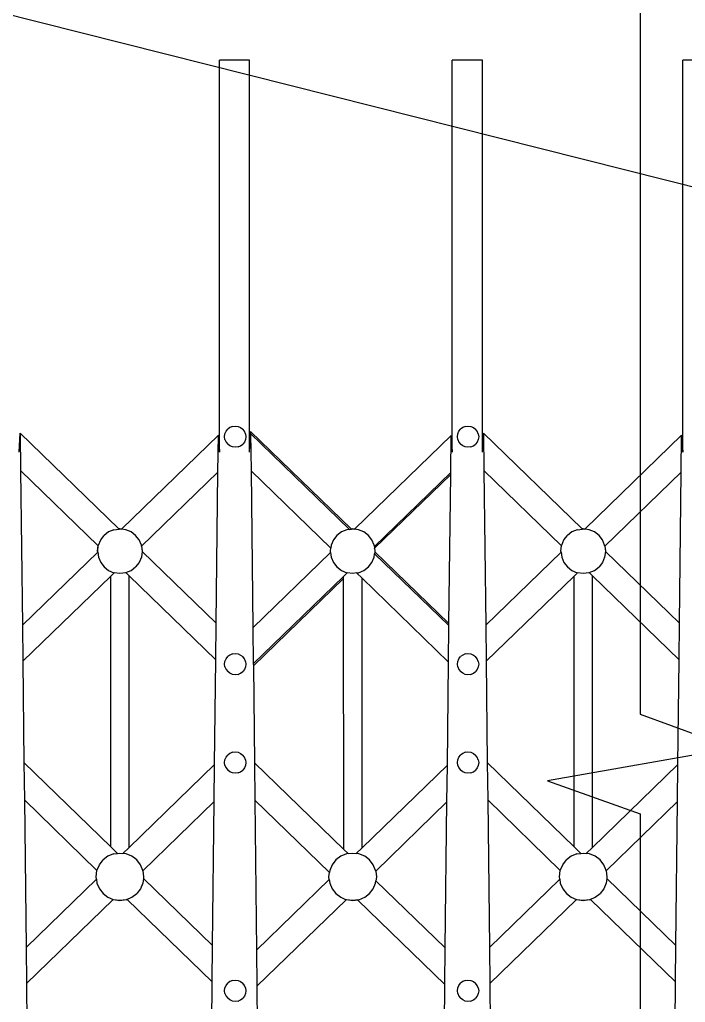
# Model space of a CAD drawing. Extents: x -4210259 to 293730, y -7499 to 868879.
# Drawn here: x -2174579 to -2173826, y 490686 to 491797 of the extents above; entities that cross this region are included whole.
import ezdxf

# ---------------------------------------------------------------- set-up
doc = ezdxf.new("R2010")
doc.units = 0
doc.header["$LTSCALE"] = 1000
doc.header["$MEASUREMENT"] = 0
doc.layers.add('A-AXIS-SYMB', color=3, linetype='Continuous')

# ---------------------------------------------------------------- blocks, each defined once
blk = doc.blocks.new('A$C4A4B1E4B')
at = {"color": 250}
for p, q in [((-2476.3, 1499.9), (-2510.4, 1499.9)), ((-2510.4, 1056.6), (-2510.4, 1499.9)), ((-2476.3, 1056.6), (-2476.3, 1499.9)), ((-2212.9, 1499.9), (-2247, 1499.9)), ((-2247, 1056.6), (-2247, 1499.9)), ((-2212.9, 1056.6), (-2212.9, 1499.9)), ((-1952.2, 1499.9), (-1986.3, 1499.9)), ((-1986.3, 1056.6), (-1986.3, 1499.9)), ((-2737, 1056.6), (-2735.8, 1078)), ((-2735.8, 1078), (-2624.4, 970)), ((-2735.8, 1078), (-2735.3, 1035.8)), ((-2504.1, 1077.2), (-2502.9, 1080.1)), ((-2502.9, 1080.1), (-2501, 1082.5)), ((-2498.6, 1084.4), (-2501, 1082.5)), ((-2495.7, 1085.6), (-2498.6, 1084.4)), ((-2495.7, 1085.6), (-2492.5, 1086)), ((-2492.5, 1086), (-2489.3, 1085.6)), ((-2489.3, 1085.6), (-2486.5, 1084.4)), ((-2486.5, 1084.4), (-2484, 1082.5)), ((-2482.1, 1080.1), (-2484, 1082.5)), ((-2480.9, 1077.2), (-2482.1, 1080.1)), ((-2476.3, 1056.6), (-2475.1, 1080)), ((-2475.1, 1080), (-2361.5, 969.9)), ((-2475.1, 1080), (-2475.1, 1077.7)), ((-2240.8, 1077.2), (-2239.5, 1080.1)), ((-2239.5, 1080.1), (-2237.7, 1082.5)), ((-2235.2, 1084.4), (-2237.7, 1082.5)), ((-2232.4, 1085.6), (-2235.2, 1084.4)), ((-2232.4, 1085.6), (-2229.2, 1086)), ((-2229.2, 1086), (-2226, 1085.6)), ((-2226, 1085.6), (-2223.1, 1084.4)), ((-2223.1, 1084.4), (-2220.7, 1082.5)), ((-2218.8, 1080.1), (-2220.7, 1082.5)), ((-2217.6, 1077.2), (-2218.8, 1080.1)), ((-2212.9, 1056.6), (-2211.7, 1078)), ((-2211.7, 1078), (-2100.3, 970)), ((-2211.7, 1078), (-2211.2, 1035.8)), ((-2620.9, 969.9), (-2511.6, 1075.8)), ((-2512.1, 1033.9), (-2511.6, 1075.8)), ((-2511.6, 1075.8), (-2510.4, 1056.6)), ((-2504.6, 1074), (-2504.1, 1077.2)), ((-2504.1, 1070.8), (-2504.6, 1074)), ((-2504.1, 1070.8), (-2502.9, 1067.9)), ((-2502.9, 1067.9), (-2501, 1065.5)), ((-2482.1, 1067.9), (-2484, 1065.5)), ((-2480.9, 1070.8), (-2482.1, 1067.9)), ((-2480.9, 1077.2), (-2480.5, 1074)), ((-2480.5, 1074), (-2480.9, 1070.8)), ((-2475.1, 1077.7), (-2363.1, 969.2)), ((-2475.1, 1077.7), (-2474.6, 1035.5)), ((-2357.1, 969.9), (-2248.2, 1075.4)), ((-2248.7, 1033.5), (-2248.2, 1075.4)), ((-2248.2, 1075.4), (-2247, 1056.6)), ((-2241.2, 1074), (-2240.8, 1077.2)), ((-2240.8, 1070.8), (-2241.2, 1074)), ((-2240.8, 1070.8), (-2239.5, 1067.9)), ((-2239.5, 1067.9), (-2237.7, 1065.5)), ((-2218.8, 1067.9), (-2220.7, 1065.5)), ((-2217.6, 1070.8), (-2218.8, 1067.9)), ((-2217.6, 1077.2), (-2217.1, 1074)), ((-2217.1, 1074), (-2217.6, 1070.8)), ((-2096.7, 969.9), (-1987.5, 1075.8)), ((-1988, 1033.9), (-1987.5, 1075.8)), ((-1987.5, 1075.8), (-1986.3, 1056.6)), ((-2498.6, 1063.6), (-2501, 1065.5)), ((-2495.7, 1062.4), (-2498.6, 1063.6)), ((-2492.5, 1062), (-2495.7, 1062.4)), ((-2489.3, 1062.4), (-2492.5, 1062)), ((-2489.3, 1062.4), (-2486.5, 1063.6)), ((-2486.5, 1063.6), (-2484, 1065.5)), ((-2235.2, 1063.6), (-2237.7, 1065.5)), ((-2232.4, 1062.4), (-2235.2, 1063.6)), ((-2229.2, 1062), (-2232.4, 1062.4)), ((-2226, 1062.4), (-2229.2, 1062)), ((-2226, 1062.4), (-2223.1, 1063.6)), ((-2223.1, 1063.6), (-2220.7, 1065.5)), ((-2647.4, 950.6), (-2735.3, 1035.8)), ((-2735.3, 1035.8), (-2733.3, 860.9)), ((-2512.1, 1033.9), (-2598.5, 950.2)), ((-2514.1, 863.1), (-2512.1, 1033.9)), ((-2384.4, 948.1), (-2474.6, 1035.5)), ((-2474.6, 1035.5), (-2472.5, 858)), ((-2123.3, 950.6), (-2211.2, 1035.8)), ((-2211.2, 1035.8), (-2209.2, 860.9)), ((-1988, 1033.9), (-2074.3, 950.2)), ((-1989.9, 863.1), (-1988, 1033.9)), ((-2248.7, 1033.5), (-2335.1, 949.8)), ((-2248.8, 1031.2), (-2334.8, 947.8)), ((-2250.7, 862.6), (-2248.8, 1031.2)), ((-2248.8, 1031.2), (-2248.7, 1033.5)), ((-2629.7, 968.8), (-2635.7, 966.3)), ((-2629.7, 968.8), (-2623.9, 969.6)), ((-2624.4, 970), (-2623, 970.2)), ((-2624.4, 970), (-2623.9, 969.6)), ((-2623.9, 969.6), (-2623, 969.7)), ((-2623, 970.2), (-2620.9, 969.9)), ((-2623, 969.7), (-2621.3, 969.5)), ((-2621.3, 969.5), (-2620.9, 969.9)), ((-2616.3, 968.8), (-2621.3, 969.5)), ((-2610.3, 966.3), (-2616.3, 968.8)), ((-2366.3, 968.8), (-2372.3, 966.3)), ((-2363.1, 969.2), (-2366.3, 968.8)), ((-2363.1, 969.2), (-2361, 969.5)), ((-2361.5, 969.9), (-2359.6, 970.2)), ((-2361, 969.5), (-2361.5, 969.9)), ((-2361, 969.5), (-2359.6, 969.7)), ((-2359.6, 970.2), (-2357.1, 969.9)), ((-2359.6, 969.7), (-2357.5, 969.4)), ((-2357.5, 969.4), (-2357.1, 969.9)), ((-2352.9, 968.8), (-2357.5, 969.4)), ((-2346.9, 966.3), (-2352.9, 968.8)), ((-2105.6, 968.8), (-2111.6, 966.3)), ((-2105.6, 968.8), (-2099.8, 969.6)), ((-2100.3, 970), (-2098.9, 970.2)), ((-2100.3, 970), (-2099.8, 969.6)), ((-2099.8, 969.6), (-2098.9, 969.7)), ((-2098.9, 970.2), (-2096.7, 969.9)), ((-2098.9, 969.7), (-2097.2, 969.5)), ((-2097.2, 969.5), (-2096.7, 969.9)), ((-2092.2, 968.8), (-2097.2, 969.5)), ((-2086.1, 966.3), (-2092.2, 968.8)), ((-2647.3, 951.2), (-2644.7, 957.2)), ((-2644.7, 957.2), (-2640.8, 962.3)), ((-2635.7, 966.3), (-2640.8, 962.3)), ((-2605.2, 962.3), (-2610.3, 966.3)), ((-2601.2, 957.2), (-2605.2, 962.3)), ((-2598.7, 951.2), (-2601.2, 957.2)), ((-2381.4, 957.2), (-2383.9, 951.2)), ((-2377.4, 962.3), (-2381.4, 957.2)), ((-2372.3, 966.3), (-2377.4, 962.3)), ((-2341.8, 962.3), (-2346.9, 966.3)), ((-2337.8, 957.2), (-2341.8, 962.3)), ((-2335.3, 951.2), (-2337.8, 957.2)), ((-2123.2, 951.2), (-2120.6, 957.2)), ((-2120.6, 957.2), (-2116.7, 962.3)), ((-2111.6, 966.3), (-2116.7, 962.3)), ((-2081, 962.3), (-2086.1, 966.3)), ((-2077.1, 957.2), (-2081, 962.3)), ((-2074.6, 951.2), (-2077.1, 957.2)), ((-2648.2, 945), (-2647.4, 950.6)), ((-2648.1, 944.8), (-2648.2, 945)), ((-2648.2, 944.5), (-2648.1, 944.8)), ((-2648.1, 944.8), (-2647.4, 950.6)), ((-2647.4, 950.6), (-2647.3, 951.2)), ((-2647.4, 950.6), (-2647.4, 950.6)), ((-2598.5, 950.1), (-2598.7, 951.2)), ((-2598.5, 950.2), (-2597.8, 945)), ((-2598.5, 950.2), (-2598.5, 950.1)), ((-2598.5, 950.1), (-2597.8, 944.7)), ((-2597.8, 945), (-2597.8, 944.7)), ((-2597.8, 944.7), (-2597.8, 944.5)), ((-2384.8, 945), (-2384.4, 948.1)), ((-2384.8, 944.8), (-2384.3, 948)), ((-2384.8, 944.8), (-2384.8, 945)), ((-2384.8, 944.5), (-2384.8, 944.8)), ((-2384.3, 948), (-2384.4, 948.1)), ((-2383.9, 951.2), (-2384.3, 948)), ((-2335.1, 949.8), (-2335.3, 951.2)), ((-2335.1, 949.8), (-2334.8, 947.7)), ((-2334.8, 947.8), (-2334.4, 945)), ((-2334.8, 947.7), (-2334.8, 947.8)), ((-2334.8, 947.7), (-2334.4, 944.7)), ((-2334.4, 945), (-2334.4, 944.7)), ((-2334.4, 944.7), (-2334.4, 944.5)), ((-2124.1, 945), (-2123.3, 950.6)), ((-2124, 944.8), (-2124.1, 945)), ((-2124.1, 944.5), (-2124, 944.8)), ((-2124, 944.8), (-2123.3, 950.6)), ((-2123.3, 950.6), (-2123.2, 951.2)), ((-2123.3, 950.6), (-2123.3, 950.6)), ((-2074.4, 950.1), (-2074.6, 951.2)), ((-2074.3, 950.2), (-2074.4, 950.1)), ((-2074.4, 950.1), (-2073.7, 944.7)), ((-2074.3, 950.2), (-2073.6, 945)), ((-2073.6, 945), (-2073.7, 944.7)), ((-2073.7, 944.7), (-2073.7, 944.5)), ((-2733.3, 860.9), (-2648.1, 943.5)), ((-2648.1, 943.5), (-2648.2, 944.5)), ((-2648.1, 943.5), (-2647.3, 937.8)), ((-2647.3, 937.8), (-2644.7, 931.8)), ((-2598.7, 937.8), (-2601.2, 931.8)), ((-2597.8, 944.3), (-2598.7, 937.8)), ((-2597.8, 944.5), (-2597.8, 944.3)), ((-2597.8, 944.3), (-2514.1, 863.1)), ((-2472.5, 858), (-2384.6, 943.2)), ((-2384.6, 943.2), (-2384.8, 944.5)), ((-2384.6, 943.2), (-2383.9, 937.8)), ((-2383.9, 937.8), (-2381.4, 931.8)), ((-2337.8, 931.8), (-2335.3, 937.8)), ((-2335.3, 937.8), (-2334.8, 941.7)), ((-2334.5, 943.8), (-2334.8, 941.7)), ((-2334.8, 941.7), (-2250.7, 860.3)), ((-2334.4, 944.5), (-2334.5, 943.8)), ((-2334.5, 943.8), (-2250.7, 862.6)), ((-2209.2, 860.9), (-2123.9, 943.5)), ((-2123.9, 943.5), (-2124.1, 944.5)), ((-2123.9, 943.5), (-2123.2, 937.8)), ((-2123.2, 937.8), (-2120.6, 931.8)), ((-2074.6, 937.8), (-2077.1, 931.8)), ((-2073.7, 944.3), (-2074.6, 937.8)), ((-2073.7, 944.5), (-2073.7, 944.3)), ((-2073.7, 944.3), (-1989.9, 863.1)), ((-2644.7, 931.8), (-2640.8, 926.7)), ((-2640.8, 926.7), (-2635.7, 922.7)), ((-2635.7, 922.7), (-2629.7, 920.2)), ((-2616.1, 920.3), (-2610.3, 922.7)), ((-2610.3, 922.7), (-2605.2, 926.7)), ((-2601.2, 931.8), (-2605.2, 926.7)), ((-2381.4, 931.8), (-2377.4, 926.7)), ((-2377.4, 926.7), (-2372.3, 922.7)), ((-2372.3, 922.7), (-2366.3, 920.2)), ((-2352.9, 920.2), (-2346.9, 922.7)), ((-2346.9, 922.7), (-2341.8, 926.7)), ((-2341.8, 926.7), (-2337.8, 931.8)), ((-2120.6, 931.8), (-2116.7, 926.7)), ((-2116.7, 926.7), (-2111.6, 922.7)), ((-2111.6, 922.7), (-2105.6, 920.2)), ((-2092, 920.3), (-2086.1, 922.7)), ((-2086.1, 922.7), (-2081, 926.7)), ((-2077.1, 931.8), (-2081, 926.7)), ((-2633.3, 916.4), (-2732.8, 820)), ((-2629.5, 920.2), (-2633.3, 916.4)), ((-2633.2, 610.1), (-2633.3, 916.4)), ((-2629.7, 920.2), (-2629.5, 920.2)), ((-2623, 919.3), (-2629.5, 920.2)), ((-2616.3, 920.2), (-2623, 919.3)), ((-2616.3, 920.2), (-2616.1, 920.3)), ((-2612.5, 916.8), (-2616.1, 920.3)), ((-2514.5, 821.8), (-2612.5, 916.8)), ((-2612.4, 609.6), (-2612.5, 916.8)), ((-2369.9, 916), (-2472.1, 817)), ((-2369.9, 913.7), (-2472, 814.7)), ((-2365.7, 920.1), (-2369.9, 916)), ((-2369.9, 913.7), (-2369.9, 916)), ((-2369.8, 607.3), (-2369.9, 913.7)), ((-2366.3, 920.2), (-2365.7, 920.1)), ((-2359.6, 919.3), (-2365.7, 920.1)), ((-2355.3, 919.9), (-2359.6, 919.3)), ((-2355.3, 919.9), (-2352.9, 920.2)), ((-2349.1, 913.9), (-2355.3, 919.9)), ((-2349, 609.2), (-2349.1, 913.9)), ((-2251.2, 819), (-2349.1, 913.9)), ((-2109.2, 916.4), (-2208.7, 820)), ((-2105.3, 920.2), (-2109.2, 916.4)), ((-2109.1, 610.1), (-2109.2, 916.4)), ((-2105.6, 920.2), (-2105.3, 920.2)), ((-2098.9, 919.3), (-2105.3, 920.2)), ((-2092.2, 920.2), (-2098.9, 919.3)), ((-2092.2, 920.2), (-2092, 920.3)), ((-2088.4, 916.8), (-2092, 920.3)), ((-1990.4, 821.8), (-2088.4, 916.8)), ((-2088.3, 609.6), (-2088.4, 916.8)), ((-2733.3, 860.9), (-2732.8, 820)), ((-2514.5, 821.8), (-2514.1, 863.1)), ((-2472.5, 858), (-2472.1, 817)), ((-2251.2, 819), (-2250.7, 860.3)), ((-2250.7, 860.3), (-2250.7, 862.6)), ((-2209.2, 860.9), (-2208.7, 820)), ((-1990.4, 821.8), (-1989.9, 863.1)), ((-2504.1, 819.9), (-2502.9, 822.8)), ((-2502.9, 822.8), (-2501, 825.3)), ((-2498.6, 827.1), (-2501, 825.3)), ((-2495.7, 828.3), (-2498.6, 827.1)), ((-2495.7, 828.3), (-2492.5, 828.8)), ((-2492.5, 828.8), (-2489.3, 828.3)), ((-2489.3, 828.3), (-2486.5, 827.1)), ((-2486.5, 827.1), (-2484, 825.3)), ((-2482.1, 822.8), (-2484, 825.3)), ((-2480.9, 819.9), (-2482.1, 822.8)), ((-2240.8, 819.9), (-2239.5, 822.8)), ((-2239.5, 822.8), (-2237.7, 825.3)), ((-2235.2, 827.1), (-2237.7, 825.3)), ((-2232.4, 828.3), (-2235.2, 827.1)), ((-2232.4, 828.3), (-2229.2, 828.8)), ((-2229.2, 828.8), (-2226, 828.3)), ((-2226, 828.3), (-2223.1, 827.1)), ((-2223.1, 827.1), (-2220.7, 825.3)), ((-2218.8, 822.8), (-2220.7, 825.3)), ((-2217.6, 819.9), (-2218.8, 822.8)), ((-2732.8, 820), (-2731.5, 705.4)), ((-2515.9, 703.2), (-2514.5, 821.8)), ((-2504.6, 816.8), (-2504.1, 819.9)), ((-2504.1, 813.6), (-2504.6, 816.8)), ((-2504.1, 813.6), (-2502.9, 810.7)), ((-2480.9, 813.6), (-2482.1, 810.7)), ((-2480.9, 819.9), (-2480.5, 816.8)), ((-2480.5, 816.8), (-2480.9, 813.6)), ((-2472.1, 817), (-2472, 814.7)), ((-2472, 814.7), (-2470.8, 705.1)), ((-2252.5, 702.7), (-2251.2, 819)), ((-2241.2, 816.8), (-2240.8, 819.9)), ((-2240.8, 813.6), (-2241.2, 816.8)), ((-2240.8, 813.6), (-2239.5, 810.7)), ((-2217.6, 813.6), (-2218.8, 810.7)), ((-2217.6, 819.9), (-2217.1, 816.8)), ((-2217.1, 816.8), (-2217.6, 813.6)), ((-2208.7, 820), (-2207.4, 705.4)), ((-1991.8, 703.2), (-1990.4, 821.8)), ((-2502.9, 810.7), (-2501, 808.3)), ((-2498.6, 806.4), (-2501, 808.3)), ((-2495.7, 805.2), (-2498.6, 806.4)), ((-2492.5, 804.7), (-2495.7, 805.2)), ((-2489.3, 805.2), (-2492.5, 804.7)), ((-2489.3, 805.2), (-2486.5, 806.4)), ((-2486.5, 806.4), (-2484, 808.3)), ((-2482.1, 810.7), (-2484, 808.3)), ((-2239.5, 810.7), (-2237.7, 808.3)), ((-2235.2, 806.4), (-2237.7, 808.3)), ((-2232.4, 805.2), (-2235.2, 806.4)), ((-2229.2, 804.7), (-2232.4, 805.2)), ((-2226, 805.2), (-2229.2, 804.7)), ((-2226, 805.2), (-2223.1, 806.4)), ((-2223.1, 806.4), (-2220.7, 808.3)), ((-2218.8, 810.7), (-2220.7, 808.3)), ((-2504.1, 708.7), (-2502.9, 711.6)), ((-2502.9, 711.6), (-2501, 714)), ((-2498.6, 715.9), (-2501, 714)), ((-2495.7, 717.1), (-2498.6, 715.9)), ((-2495.7, 717.1), (-2492.5, 717.5)), ((-2492.5, 717.5), (-2489.3, 717.1)), ((-2489.3, 717.1), (-2486.5, 715.9)), ((-2486.5, 715.9), (-2484, 714)), ((-2482.1, 711.6), (-2484, 714)), ((-2480.9, 708.7), (-2482.1, 711.6)), ((-2240.8, 708.7), (-2239.5, 711.6)), ((-2239.5, 711.6), (-2237.7, 714)), ((-2235.2, 715.9), (-2237.7, 714)), ((-2232.4, 717.1), (-2235.2, 715.9)), ((-2232.4, 717.1), (-2229.2, 717.5)), ((-2229.2, 717.5), (-2226, 717.1)), ((-2226, 717.1), (-2223.1, 715.9)), ((-2223.1, 715.9), (-2220.7, 714)), ((-2218.8, 711.6), (-2220.7, 714)), ((-2217.6, 708.7), (-2218.8, 711.6)), ((-2731.5, 705.4), (-2633.2, 610.1)), ((-2731.5, 705.4), (-2731, 663.2)), ((-2612.4, 609.6), (-2515.9, 703.2)), ((-2516.4, 661.3), (-2515.9, 703.2)), ((-2504.6, 705.5), (-2504.1, 708.7)), ((-2504.1, 702.3), (-2504.6, 705.5)), ((-2504.1, 702.3), (-2502.9, 699.5)), ((-2480.9, 702.3), (-2482.1, 699.5)), ((-2480.9, 708.7), (-2480.5, 705.5)), ((-2480.5, 705.5), (-2480.9, 702.3)), ((-2470.8, 705.1), (-2369.8, 607.3)), ((-2470.8, 705.1), (-2470.3, 662.9)), ((-2349, 609.2), (-2252.5, 702.7)), ((-2253, 660.9), (-2252.5, 702.7)), ((-2241.2, 705.5), (-2240.8, 708.7)), ((-2240.8, 702.3), (-2241.2, 705.5)), ((-2240.8, 702.3), (-2239.5, 699.5)), ((-2217.6, 702.3), (-2218.8, 699.5)), ((-2217.6, 708.7), (-2217.1, 705.5)), ((-2217.1, 705.5), (-2217.6, 702.3)), ((-2207.4, 705.4), (-2109.1, 610.1)), ((-2207.4, 705.4), (-2206.9, 663.2)), ((-2088.3, 609.6), (-1991.8, 703.2)), ((-1992.3, 661.3), (-1991.8, 703.2)), ((-2502.9, 699.5), (-2501, 697)), ((-2498.6, 695.1), (-2501, 697)), ((-2495.7, 693.9), (-2498.6, 695.1)), ((-2492.5, 693.5), (-2495.7, 693.9)), ((-2489.3, 693.9), (-2492.5, 693.5)), ((-2489.3, 693.9), (-2486.5, 695.1)), ((-2486.5, 695.1), (-2484, 697)), ((-2482.1, 699.5), (-2484, 697)), ((-2239.5, 699.5), (-2237.7, 697)), ((-2235.2, 695.1), (-2237.7, 697)), ((-2232.4, 693.9), (-2235.2, 695.1)), ((-2229.2, 693.5), (-2232.4, 693.9)), ((-2226, 693.9), (-2229.2, 693.5)), ((-2226, 693.9), (-2223.1, 695.1)), ((-2223.1, 695.1), (-2220.7, 697)), ((-2218.8, 699.5), (-2220.7, 697)), ((-2648.9, 583.5), (-2731, 663.2)), ((-2731, 663.2), (-2729.1, 496.5)), ((-2516.4, 661.3), (-2597, 583.2)), ((-2518.2, 498.7), (-2516.4, 661.3)), ((-2385.9, 581), (-2470.3, 662.9)), ((-2470.3, 662.9), (-2468.4, 493.5)), ((-2253, 660.9), (-2333.6, 582.8)), ((-2254.9, 495.9), (-2253, 660.9)), ((-2124.8, 583.5), (-2206.9, 663.2)), ((-2206.9, 663.2), (-2205, 496.5)), ((-1992.3, 661.3), (-2072.9, 583.2)), ((-1994.1, 498.7), (-1992.3, 661.3)), ((-2630.1, 602.2), (-2636.5, 599.5)), ((-2633.2, 610.1), (-2625.7, 602.8)), ((-2630.1, 602.2), (-2625.7, 602.8)), ((-2625.7, 602.8), (-2623, 603.2)), ((-2623, 603.2), (-2619.5, 602.7)), ((-2612.4, 609.6), (-2619.5, 602.7)), ((-2615.8, 602.2), (-2619.5, 602.7)), ((-2609.4, 599.5), (-2615.8, 602.2)), ((-2366.7, 602.2), (-2373.2, 599.5)), ((-2369.8, 607.3), (-2364.9, 602.5)), ((-2364.9, 602.5), (-2366.7, 602.2)), ((-2364.9, 602.5), (-2359.6, 603.2)), ((-2359.6, 603.2), (-2355.7, 602.7)), ((-2355.7, 602.7), (-2349, 609.2)), ((-2352.5, 602.2), (-2355.7, 602.7)), ((-2346, 599.5), (-2352.5, 602.2)), ((-2106, 602.2), (-2112.4, 599.5)), ((-2109.1, 610.1), (-2101.6, 602.8)), ((-2106, 602.2), (-2101.6, 602.8)), ((-2101.6, 602.8), (-2098.9, 603.2)), ((-2098.9, 603.2), (-2095.4, 602.7)), ((-2088.3, 609.6), (-2095.4, 602.7)), ((-2091.7, 602.2), (-2095.4, 602.7)), ((-2085.3, 599.5), (-2091.7, 602.2)), ((-2648.9, 583.5), (-2646.2, 589.9)), ((-2646.2, 589.9), (-2642, 595.3)), ((-2636.5, 599.5), (-2642, 595.3)), ((-2603.9, 595.3), (-2609.4, 599.5)), ((-2599.7, 589.9), (-2603.9, 595.3)), ((-2597, 583.4), (-2599.7, 589.9)), ((-2382.8, 589.9), (-2385.5, 583.4)), ((-2378.6, 595.3), (-2382.8, 589.9)), ((-2373.2, 599.5), (-2378.6, 595.3)), ((-2340.6, 595.3), (-2346, 599.5)), ((-2336.4, 589.9), (-2340.6, 595.3)), ((-2333.7, 583.4), (-2336.4, 589.9)), ((-2124.8, 583.5), (-2122.1, 589.9)), ((-2122.1, 589.9), (-2117.9, 595.3)), ((-2112.4, 599.5), (-2117.9, 595.3)), ((-2079.8, 595.3), (-2085.3, 599.5)), ((-2075.6, 589.9), (-2079.8, 595.3)), ((-2072.9, 583.4), (-2075.6, 589.9)), ((-2649.9, 576.3), (-2648.9, 583.4)), ((-2648.9, 583.4), (-2648.9, 583.5)), ((-2597, 583.2), (-2597, 583.4)), ((-2597, 583.2), (-2596.1, 576.3)), ((-2386.5, 576.3), (-2385.9, 581)), ((-2385.5, 583.4), (-2385.9, 581)), ((-2333.6, 582.8), (-2333.7, 583.4)), ((-2333.6, 582.8), (-2332.7, 576.3)), ((-2125.8, 576.3), (-2124.8, 583.4)), ((-2124.8, 583.4), (-2124.8, 583.5)), ((-2072.9, 583.2), (-2072.9, 583.4)), ((-2072.9, 583.2), (-2072, 576.3)), ((-2729.1, 496.5), (-2649.6, 573.6)), ((-2649.9, 576.1), (-2649.9, 576.3)), ((-2649.9, 576), (-2649.9, 576.1)), ((-2649.5, 573.6), (-2649.9, 576.1)), ((-2649.6, 573.6), (-2649.9, 576)), ((-2649.6, 573.6), (-2649.5, 573.6)), ((-2649.5, 573.6), (-2648.9, 569.2)), ((-2648.9, 569.2), (-2646.2, 562.7)), ((-2597, 569.2), (-2599.7, 562.7)), ((-2596.3, 574.3), (-2597, 569.2)), ((-2596.1, 576.1), (-2596.3, 574.3)), ((-2596.1, 576), (-2596.3, 574.3)), ((-2596.3, 574.3), (-2518.2, 498.7)), ((-2596.3, 574.3), (-2596.3, 574.3)), ((-2596.1, 576.3), (-2596.1, 576.1)), ((-2596.1, 576.1), (-2596.1, 576)), ((-2468.4, 493.5), (-2386.1, 573.2)), ((-2386.5, 576.1), (-2386.5, 576.3)), ((-2386.5, 576), (-2386.5, 576.1)), ((-2386.1, 573.3), (-2386.5, 576.1)), ((-2386.1, 573.2), (-2386.5, 576)), ((-2386.1, 573.2), (-2386.1, 573.3)), ((-2386.1, 573.3), (-2385.5, 569.2)), ((-2385.5, 569.2), (-2382.8, 562.7)), ((-2336.4, 562.7), (-2333.7, 569.2)), ((-2333.7, 569.2), (-2333.3, 571.8)), ((-2332.7, 576.1), (-2333.3, 571.8)), ((-2332.7, 576), (-2333.3, 571.8)), ((-2333.3, 571.8), (-2254.9, 495.9)), ((-2333.3, 571.8), (-2333.3, 571.8)), ((-2332.7, 576.3), (-2332.7, 576.1)), ((-2332.7, 576.1), (-2332.7, 576)), ((-2205, 496.5), (-2125.4, 573.6)), ((-2125.7, 576.1), (-2125.8, 576.3)), ((-2125.8, 576), (-2125.7, 576.1)), ((-2125.4, 573.6), (-2125.8, 576)), ((-2125.4, 573.6), (-2125.7, 576.1)), ((-2125.4, 573.6), (-2124.8, 569.2)), ((-2125.4, 573.6), (-2125.4, 573.6)), ((-2124.8, 569.2), (-2122.1, 562.7)), ((-2072.9, 569.2), (-2075.6, 562.7)), ((-2072.2, 574.3), (-2072.9, 569.2)), ((-2072, 576.1), (-2072.2, 574.3)), ((-2072, 576), (-2072.2, 574.3)), ((-2072.2, 574.3), (-1994.1, 498.7)), ((-2072.2, 574.3), (-2072.2, 574.3)), ((-2072, 576.3), (-2072, 576.1)), ((-2072, 576.1), (-2072, 576)), ((-2646.2, 562.7), (-2642, 557.3)), ((-2642, 557.3), (-2636.5, 553.1)), ((-2609.4, 553.1), (-2603.9, 557.3)), ((-2599.7, 562.7), (-2603.9, 557.3)), ((-2382.8, 562.7), (-2378.6, 557.3)), ((-2378.6, 557.3), (-2373.2, 553.1)), ((-2346, 553.1), (-2340.6, 557.3)), ((-2340.6, 557.3), (-2336.4, 562.7)), ((-2122.1, 562.7), (-2117.9, 557.3)), ((-2117.9, 557.3), (-2112.4, 553.1)), ((-2085.3, 553.1), (-2079.8, 557.3)), ((-2075.6, 562.7), (-2079.8, 557.3)), ((-2630.8, 550.4), (-2728.7, 455.5)), ((-2636.5, 553.1), (-2630.6, 550.6)), ((-2630.6, 550.6), (-2630.8, 550.4)), ((-2630.1, 550.1), (-2630.8, 550.4)), ((-2630.1, 550.4), (-2630.6, 550.6)), ((-2623, 549.4), (-2630.1, 550.4)), ((-2623, 549.1), (-2630.1, 550.1)), ((-2615.8, 550.4), (-2623, 549.4)), ((-2615.8, 550.1), (-2623, 549.1)), ((-2615.8, 550.4), (-2615, 550.7)), ((-2615.8, 550.1), (-2614.8, 550.5)), ((-2615, 550.7), (-2609.4, 553.1)), ((-2614.8, 550.5), (-2615, 550.7)), ((-2518.7, 457.4), (-2614.8, 550.5)), ((-2367.2, 550.2), (-2467.9, 452.6)), ((-2373.2, 553.1), (-2366.9, 550.4)), ((-2366.9, 550.4), (-2367.2, 550.2)), ((-2366.7, 550.1), (-2367.2, 550.2)), ((-2366.7, 550.4), (-2366.9, 550.4)), ((-2359.6, 549.4), (-2366.7, 550.4)), ((-2359.6, 549.1), (-2366.7, 550.1)), ((-2354, 550.2), (-2359.6, 549.4)), ((-2353.7, 549.9), (-2359.6, 549.1)), ((-2354, 550.2), (-2352.5, 550.4)), ((-2353.7, 549.9), (-2354, 550.2)), ((-2255.4, 454.6), (-2353.7, 549.9)), ((-2352.5, 550.4), (-2346, 553.1)), ((-2106.7, 550.4), (-2204.6, 455.5)), ((-2112.4, 553.1), (-2106.5, 550.6)), ((-2106.5, 550.6), (-2106.7, 550.4)), ((-2106, 550.1), (-2106.7, 550.4)), ((-2106, 550.4), (-2106.5, 550.6)), ((-2098.9, 549.4), (-2106, 550.4)), ((-2098.9, 549.1), (-2106, 550.1)), ((-2091.7, 550.4), (-2098.9, 549.4)), ((-2091.7, 550.1), (-2098.9, 549.1)), ((-2091.7, 550.4), (-2090.9, 550.7)), ((-2091.7, 550.1), (-2090.7, 550.5)), ((-2090.9, 550.7), (-2085.3, 553.1)), ((-2090.7, 550.5), (-2090.9, 550.7)), ((-1994.6, 457.4), (-2090.7, 550.5)), ((-2729.1, 496.5), (-2728.7, 455.5)), ((-2518.7, 457.4), (-2518.2, 498.7)), ((-2468.4, 493.5), (-2467.9, 452.6)), ((-2255.4, 454.6), (-2254.9, 495.9)), ((-2205, 496.5), (-2204.6, 455.5)), ((-1994.6, 457.4), (-1994.1, 498.7)), ((-2521.7, 65.3), (-2518.7, 457.4)), ((-2502.9, 453.4), (-2501, 455.9)), ((-2498.6, 457.7), (-2501, 455.9)), ((-2495.7, 459), (-2498.6, 457.7)), ((-2495.7, 459), (-2492.5, 459.4)), ((-2492.5, 459.4), (-2489.3, 459)), ((-2489.3, 459), (-2486.5, 457.7)), ((-2486.5, 457.7), (-2484, 455.9)), ((-2482.1, 453.4), (-2484, 455.9)), ((-2239.5, 453.4), (-2237.7, 455.9)), ((-2235.2, 457.7), (-2237.7, 455.9)), ((-2232.4, 459), (-2235.2, 457.7)), ((-2232.4, 459), (-2229.2, 459.4)), ((-2229.2, 459.4), (-2226, 459)), ((-2226, 459), (-2223.1, 457.7)), ((-2223.1, 457.7), (-2220.7, 455.9)), ((-2218.8, 453.4), (-2220.7, 455.9)), ((-1997.6, 65.3), (-1994.6, 457.4)), ((-2728.7, 455.5), (-2726.4, 133.6)), ((-2504.6, 447.4), (-2504.1, 450.6)), ((-2504.1, 444.2), (-2504.6, 447.4)), ((-2504.1, 450.6), (-2502.9, 453.4)), ((-2480.9, 450.6), (-2482.1, 453.4)), ((-2480.9, 450.6), (-2480.5, 447.4)), ((-2480.5, 447.4), (-2480.9, 444.2)), ((-2467.9, 452.6), (-2464.9, 65.3)), ((-2257.6, 133.6), (-2255.4, 454.6)), ((-2241.2, 447.4), (-2240.8, 450.6)), ((-2240.8, 444.2), (-2241.2, 447.4)), ((-2240.8, 450.6), (-2239.5, 453.4)), ((-2217.6, 450.6), (-2218.8, 453.4)), ((-2217.6, 450.6), (-2217.1, 447.4)), ((-2217.1, 447.4), (-2217.6, 444.2)), ((-2204.6, 455.5), (-2202.3, 133.6)), ((-2504.1, 444.2), (-2502.9, 441.3)), ((-2502.9, 441.3), (-2501, 438.9)), ((-2498.6, 437), (-2501, 438.9)), ((-2495.7, 435.8), (-2498.6, 437)), ((-2492.5, 435.3), (-2495.7, 435.8)), ((-2489.3, 435.8), (-2492.5, 435.3)), ((-2489.3, 435.8), (-2486.5, 437)), ((-2486.5, 437), (-2484, 438.9)), ((-2482.1, 441.3), (-2484, 438.9)), ((-2480.9, 444.2), (-2482.1, 441.3)), ((-2240.8, 444.2), (-2239.5, 441.3)), ((-2239.5, 441.3), (-2237.7, 438.9)), ((-2235.2, 437), (-2237.7, 438.9)), ((-2232.4, 435.8), (-2235.2, 437)), ((-2229.2, 435.3), (-2232.4, 435.8)), ((-2226, 435.8), (-2229.2, 435.3)), ((-2226, 435.8), (-2223.1, 437)), ((-2223.1, 437), (-2220.7, 438.9)), ((-2218.8, 441.3), (-2220.7, 438.9)), ((-2217.6, 444.2), (-2218.8, 441.3))]:
    blk.add_line(p, q, dxfattribs=at)

msp = doc.modelspace()

# ---------------------------------------------------------------- linework, layer by layer
at = {"layer": 'A-AXIS-SYMB'}
msp.add_line((-2175929.6, 492140), (-2171166.7, 490940), dxfattribs=at)
msp.add_lwpolyline([(-2173876.7, 492930), (-2173876.7, 491011.3), (-2173771.7, 490973), (-2173981.7, 490936), (-2173876.7, 490898.8), (-2173876.7, 488980)], dxfattribs=at)

# ---------------------------------------------------------------- block references
msp.add_blockref('A$C4A4B1E4B', (-2171842.4, 490251.2))

doc.saveas('drawing.dxf')
